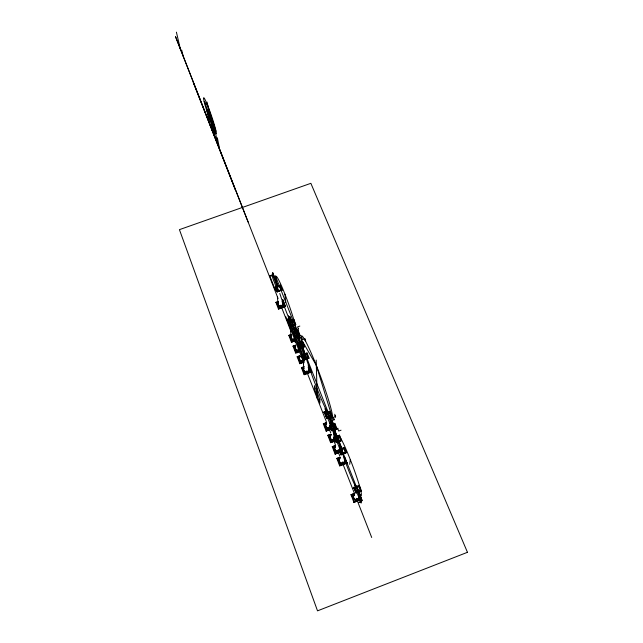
<?xml version="1.0" encoding="UTF-8"?>
<svg xmlns="http://www.w3.org/2000/svg" width="643" height="643" viewBox="0 0 643 643"><rect width="100%" height="100%" fill="white"/><g stroke="black" fill="none" stroke-linecap="round" stroke-linejoin="round"><path stroke-width="0.96" d="M324.836 413.441L330.116 411.351L332.166 416.68L326.885 418.657L324.836 413.441L330.116 411.351M324.972 408.586L326.057 411.287L323.252 412.332M325.27 409.462L325.953 411.841M325.294 412.083L325.736 412.195M325.8 412.219L325.953 411.874M331.539 429.05L326.105 431.083L331.539 428.889M330.84 428.535L326.443 430.191L330.84 428.447M326.62 409.816L342.478 449.907M326.829 410.355L342.197 449.996L342.237 449.505M326.885 418.657L324.836 413.32M327.126 418.191L325.382 413.682L329.867 412.01L331.619 416.511L327.126 418.191L331.619 416.511M330.526 434.242L327.801 435.424L330.518 434.403M331.201 434.523L328.557 435.6L331.201 434.612M329.546 425.441L334.85 423.343L336.916 428.72L331.611 430.706L329.546 425.441L334.85 423.343M330.205 421.776L331.579 425.176M336.08 440.608L330.623 442.665L336.088 440.463M335.381 440.021L330.968 441.677M331.611 430.706L329.546 425.328M331.836 422.877L331.925 420.056L335.469 429.066L335.349 431.791M332.166 416.68L326.885 418.537M334.971 445.607L332.23 446.789L334.963 445.76M335.654 445.896L333.002 446.973L335.654 445.977M337.824 428.19L337.792 428.728L335.445 429.604L331.901 420.618L334.239 419.742L334.264 419.18M334.601 424.067L330.1 425.682L331.852 430.231L336.369 428.471L334.601 424.002M334.199 437.296L339.52 435.182L341.61 440.6L336.281 442.609L334.199 437.296L339.52 435.182M334.746 414.253L335.517 417.026M340.557 452.005A2.315 2.275 39.6 0 0 344.479 452.744A2.315 2.275 39.6 0 0 343.105 448.999A2.315 2.275 39.6 0 0 340.557 452.005L335.083 454.087L341.819 451.362L342.936 454.215M340.75 451.185L335.429 453.194L340.75 451.105M336.916 428.72L331.619 430.593M336.281 442.609L334.199 437.184M336.522 442.119L334.754 437.537L339.271 435.841L341.047 440.423L336.522 442.062M339.56 457.326L336.803 458.499L339.544 457.47M340.251 457.615L337.575 458.7L340.243 457.695M338.99 449.513L341.095 454.882L346.456 452.752L344.343 447.399L338.99 449.513L341.095 454.882M339.737 452.294L341.441 452.158M339.681 465.87L347.027 462.96L339.681 465.87L336.811 458.363M341.61 440.6L336.289 442.497M346.264 462.542L340.026 464.977L346.264 462.542L344.158 457.165M341.337 454.384L345.886 452.608L341.337 454.384L339.552 449.762L344.093 448.05L345.886 452.672M341.497 452.254L342.615 453.588M349.696 464.334L350.29 459.568M354.687 493.253L350.965 494.788L354.663 493.374M354.47 493.92L351.761 495.022L354.454 493.993M352.975 488.214L359.027 485.907L360.868 490.641L356.254 492.401L354.422 487.659M353.746 488.005L354.968 487.724M356.021 492.916L353.875 487.314L356.021 492.916L361.462 490.762L356.037 492.827M354.703 484.195L355.86 487.081M355 485.087L355.74 487.756L355.008 487.748M356.584 485.947L362.162 500.712L356.809 486.518M361.366 499.41L353.915 502.36L361.366 499.41L335.413 433.446M356.254 492.401L360.868 490.641M359.268 485.344L353.859 487.402M358.585 502.545L361.487 501.395L358.778 494.459M359.115 502.344L361.253 501.693M360.619 499.37L361.253 501.653M335.662 416.56L333.331 417.428L334.239 419.742M326.017 422.893L323.308 423.906L326.017 422.732M326.692 423.094L324.056 424.075L326.692 422.998M341.055 430.183L338.716 431.059L337.792 428.728M304.067 366.831L301.414 367.812L304.059 366.631M303.842 367.185L302.13 367.933L304.412 373.784L310.456 371.55L308.479 366.43M310.448 371.445L304.412 373.784M311.188 371.871L304.099 374.684L311.196 372.064L308.487 364.999L311.196 372.064M295.643 345.299L293.007 346.264L295.627 345.098M295.418 345.741L293.714 346.368L295.41 345.629M299.646 348.184L304.018 346.489L299.646 348.184L297.99 343.892L302.363 342.293L304.026 346.577M299.389 348.458L304.557 346.714L299.397 348.61L297.444 343.515L302.596 341.626L304.557 346.714M299.373 350.748L295.957 352.123L299.381 350.869M299.156 351.528C289.511 353.988 302.805 353.385 298.304 349.27M299.791 355.9L297.146 356.873L299.775 355.7M307.081 352.991L301.921 355.032L307.081 352.991L309.05 358.119L303.874 360.024L288.08 319.86M299.574 356.359L297.862 356.986L299.566 356.246M306.848 353.65L302.451 355.266L304.123 359.59L308.519 357.974L306.848 353.73M306.132 358.103L304.276 358.786L304.115 358.376M303.874 360.024L309.05 358.119M303.552 361.414L300.12 362.789L303.56 361.527M304.211 361.864L299.807 363.689L304.227 362.065M290.901 325.913L295.241 324.241L290.901 325.913L289.27 321.693L293.618 320.11L295.25 324.329M290.636 326.162L295.772 324.458L290.652 326.322L288.731 321.307L293.843 319.45L295.772 324.458M299.831 326.073L297.564 326.901L298.416 329.055L296.15 329.883L299.453 338.258L301.728 337.43L301.671 336.707M293.12 332.479L298.248 330.606L300.193 335.662L295.057 337.535L293.12 332.479L298.248 330.606M299.67 335.525L298.014 331.274L293.658 332.865L295.306 337.117L299.662 335.437L295.306 337.117M291.44 334.561L288.811 335.517L290.54 334.665M291.215 334.987L289.511 335.614L291.199 334.866M295.041 337.382L300.193 335.662M295.137 339.946L291.737 341.32L295.153 340.067M295.796 340.404L291.432 342.221L295.812 340.613M305.73 341.103L304.854 338.773L302.588 339.6L301.728 337.43M285.388 306.285L278.475 309.026L285.412 306.51L282.824 299.759L285.412 306.51M289.655 318.012L290.114 317.071M291.601 321.178L289.736 321.572M289.688 323.734L290.523 323.429M277.398 291.52L281.682 289.864L277.398 291.52L275.815 287.397L280.099 285.854L281.698 289.969M277.149 291.906L282.181 289.913L277.149 291.906L275.276 287.011L280.316 285.187L282.205 290.081M278.523 301.559L275.927 302.499L278.491 301.326M278.29 301.953L276.603 302.564L278.274 301.824M284.656 305.851L278.773 308.126L284.672 305.988L282.478 300.305L284.672 305.988M275.292 287.18L280.316 285.187M289.487 321.347L288.538 321.026L289.76 320.576L289.31 319.41L289.543 320.423M304.018 358.344L303.078 358.087L304.324 357.629L304.862 359.935L289.84 321.685M303.962 356.736L303.488 356.568M325.262 412.05L323.767 412.203M289.366 319.571L288.876 319.362M272.294 276.136L270.253 275.751M288.852 319.33L286.834 319.41L289.551 318.422L288.538 315.858L289.414 319.619M303.456 356.527L301.454 356.761L304.195 355.683L305.304 359.437L304.01 356.777M277.053 288.249L276.562 288.008M276.546 287.984L275.019 287.895M304.557 357.018L304.967 357.829M272.825 276.289L273.171 276.948M301.712 339.954L316.324 365.401L332.053 416.825M334.014 429.251L333.998 429.219A2.09 2.058 23.1 0 1 333.404 429.307M335.333 416.351L335.525 416.921M305.168 339.97L305.425 340.621M335.067 415.474L335.341 416.158M305.015 339.986L304.854 338.773M359.284 485.248L361.446 490.85M275.389 275.839L296.664 329.803M299.172 338.668L330.936 419.316M290.186 317.819L304.477 354.132L304.436 353.457M331.941 424.629L330.534 421.044L331.941 424.79M335.405 433.599L336.828 437.216M339.874 444.956L341.666 449.513M344.479 456.659L347.011 463.097M359.027 493.647L361.342 499.523M335.421 434.957L336.112 436.718M340.943 448.999L339.898 446.33L340.935 449.079M358.794 494.395L360.602 498.992L354.277 501.468L351.769 494.957M277.197 287.019L278.347 290.845L277.109 288.297M308.158 365.706L310.456 371.55M330.888 423.52L331.571 425.264M335.421 435.046L336.112 436.806M344.503 458.146L346.255 462.614M289.519 320.15L289.728 320.994M275.276 287.011L277.125 291.737M301.905 354.888L303.866 359.871M275.501 290.499L269.755 275.839L272.423 274.882L273.404 277.366M285.83 316.838L302.483 359.349M280.983 305.071L281.947 307.772L281.216 305.907M294.076 338.475L294.936 340.935L294.285 339.263M302.475 359.911L303.343 362.387L302.676 360.691M306.775 370.882L307.651 373.374L306.976 371.654M328.838 427.201L329.73 429.725L329.023 427.933M333.371 438.759L334.264 441.291L333.548 439.482M337.84 450.164L338.732 452.712L338.017 450.888M342.446 461.923L343.346 464.479L342.623 462.647M356.664 498.301L357.629 500.937L356.64 498.413M298.505 350.041L299.172 351.737M175.611 36.908L278.097 298.521M281.755 307.852L290.893 331.193M294.55 340.525L295.282 342.397M302.957 362.001L303.689 363.866M307.346 373.197L326.363 421.744M328.927 428.278L330.751 432.948M333.307 439.482L335.501 445.077M338.427 452.551L339.89 456.281M342.815 463.748L354.518 493.623M356.712 499.225L371.702 537.492M193.27 82.529L235.346 189.966M276.586 302.435L278.773 308.126M289.495 335.493L291.737 341.32M293.698 346.255L295.957 352.123M297.846 356.873L300.12 362.789M324.056 423.986L326.443 430.191M328.557 435.512L330.96 441.765M333.002 446.893L335.429 453.194M337.583 458.62L340.026 464.977M275.895 302.266L278.475 309.026M288.787 335.308L291.432 342.221M292.991 346.063L295.643 353.023M297.13 356.672L299.807 363.689M301.398 367.611L304.099 374.684M323.308 423.745L326.105 431.083M327.801 435.263L330.623 442.665M332.238 446.636L335.083 454.087M350.982 494.668L353.915 502.36M342.912 462.799L343.097 463.499M338.29 451.016L338.475 451.716M302.853 360.594L303.062 361.35M289.463 318.936L289.583 319.418M175.555 36.659L248.11 221.972M176.407 32.15L180.41 49.286M181.704 50.041L183.07 55.941M207.07 102.06L213.661 133.768M217.342 137.755L219.48 148.316M272.351 276.185L272.793 276.297M274.521 287.992L280.099 285.854M277.471 284.769L272.672 272.568L277.406 285.355L277.31 284.544M277.953 289.109L277.599 288.763M284.921 294.14L285.773 302.186M288.731 321.307L293.843 319.45M289.374 318.703L288.836 316.798M289.27 321.693L293.618 320.11M289.889 321.797L289.454 317.505L304.139 354.848L304.396 358.738M289.913 316.565L304.621 353.746M277.398 296.937L277.736 300.643M295.547 329.337L295.611 330.076M296.407 332.865L296.093 329.144L299.397 337.535L299.678 341.184M297.444 343.515L302.596 341.626M298.36 328.316L298.416 329.055M298.858 337.736L298.915 338.459M304.396 358.521A2.218 2.138 -1.2 0 0 307.7 356.64A2.218 2.138 -1.2 0 0 304.372 354.815A2.218 2.138 -1.2 0 0 304.396 358.521L304.444 358.858M290.58 330.221L290.813 334.063M316.179 360.088L317.208 398.371M303.496 363.199L303.568 366.301M335.292 438.831A2.877 2.837 28.9 0 1 331.089 439.523A2.877 2.837 28.9 0 1 330.799 435.295M335.124 435.584A2.877 2.837 28.9 0 1 335.686 436.886M335.381 439.282A3.135 3.086 29 0 1 330.759 439.716A3.135 3.086 29 0 1 330.767 435.094M335.325 435.568A3.135 3.086 29 0 1 335.935 436.983M335.252 438.229A2.62 2.58 28.8 0 1 331.483 439.346A2.62 2.58 28.8 0 1 330.864 435.472M334.907 435.584A2.62 2.58 28.8 0 1 335.461 436.967M333.862 430.255A1439.074 77.53 72.8 0 1 333.813 439.587M340.71 447.938A32.271 2.725 69.3 0 1 341.875 440.471A32.271 2.725 69.3 0 1 358.095 481.326A32.271 2.725 69.3 0 1 358.191 491.999M355.587 486.807A32.271 2.725 69.3 0 1 343.129 455.397M277.76 286.682A29.658 2.459 70.1 0 1 279.528 281.626A29.658 2.459 70.1 0 1 293.843 319.74A29.658 2.459 70.1 0 1 293.192 327.777M290.146 321.203A29.658 2.459 70.1 0 1 279.809 293.425M330.856 427.089A2.861 2.813 20.4 0 1 326.652 428.013A2.861 2.813 20.4 0 1 326.282 423.761M330.164 423.608A2.861 2.813 20.4 0 1 331.145 425.328M330.84 427.724A3.119 3.07 20.4 0 1 326.242 428.15A3.119 3.07 20.4 0 1 326.258 423.568M330.156 423.415A3.119 3.07 20.4 0 1 331.394 425.433M330.711 426.663A2.596 2.564 20.3 0 1 326.957 427.772A2.596 2.564 20.3 0 1 326.347 423.93M330.14 423.785A2.596 2.564 20.3 0 1 330.92 425.409M327.287 427.941A2.604 2.564 20.3 0 1 326.363 423.914M329.433 416.969A1.889 1.857 15.9 0 1 328.911 417.162M329.642 416.953A2.082 2.042 15.9 0 1 328.822 417.267M339.874 450.068A2.893 2.853 37.6 0 1 335.638 451.008A2.893 2.853 37.6 0 1 335.252 446.676M339.721 447.142A2.893 2.853 37.6 0 1 340.179 449.103M339.866 450.695A3.159 3.111 37.7 0 1 335.14 451.048A3.159 3.111 37.7 0 1 335.397 446.33M339.793 446.949A3.159 3.111 37.7 0 1 340.452 449.047M339.512 447.158A2.636 2.596 37.5 0 1 338.982 450.622A2.636 2.596 37.5 0 1 335.453 450.365A2.636 2.596 37.5 0 1 335.341 446.853M339.737 449.65A2.636 2.596 37.5 0 1 334.89 449.489A2.636 2.596 37.5 0 1 334.931 447.496M338.99 440.76A1.913 1.889 31.4 0 1 338.58 440.977M339.174 440.776A2.106 2.074 31.3 0 1 338.515 441.106M335.935 439.844A2.106 2.074 31.3 0 1 335.847 439.555M344.335 458.885A2.918 2.869 45.4 0 1 343.708 462.775A2.918 2.869 45.4 0 1 339.777 462.357A2.918 2.869 45.4 0 1 339.85 458.419M344.262 458.507A3.183 3.127 45.4 0 1 344.029 462.96A3.183 3.127 45.4 0 1 339.576 462.655A3.183 3.127 45.4 0 1 339.809 458.202M344.31 459.231A2.652 2.612 45.3 0 1 343.434 462.526A2.652 2.612 45.3 0 1 340.034 462.116A2.652 2.612 45.3 0 1 339.85 458.692M343.876 452.961A1.929 1.897 39.7 0 1 343.643 453.106M343.997 453.018A2.122 2.09 39.6 0 1 343.748 453.186M303.801 360.506A2.773 2.685 -2.2 0 1 299.951 360.337A2.773 2.685 -2.2 0 1 300 356.608M303.809 360.996A3.03 2.926 -2.2 0 1 299.638 360.522A3.03 2.926 -2.2 0 1 300 356.471M303.882 359.895A2.524 2.435 -2.2 0 1 300.353 360.201A2.524 2.435 -2.2 0 1 299.984 356.809M302.234 346.866A1.833 1.76 -2.7 0 1 301.237 347.3M302.347 346.866A2.017 1.937 -2.7 0 1 301.318 347.333M299.325 346.473A2.017 1.937 -2.7 0 1 299.188 346.231M308.367 367.675A2.789 2.701 -0.6 0 1 308.351 371.268A2.789 2.701 -0.6 0 1 304.669 371.67A2.789 2.701 -0.6 0 1 303.817 368.182M308.254 367.394A3.038 2.95 -0.6 0 1 308.64 371.493A3.038 2.95 -0.6 0 1 304.42 371.959A3.038 2.95 -0.6 0 1 303.842 367.876M308.278 367.804A2.54 2.459 -0.6 0 1 308.11 370.971A2.54 2.459 -0.6 0 1 304.854 371.332A2.54 2.459 -0.6 0 1 303.946 368.278M305.722 358.681A1.849 1.784 -1.2 0 0 306.406 358.472A2.025 1.961 -1.2 0 1 305.795 358.722M299.308 350.073A2.765 2.66 -3.5 0 1 295.475 346.432M299.268 350.564A3.014 2.902 -3.5 0 1 295.402 346.312M299.316 349.583A2.516 2.419 -3.5 0 1 295.547 346.569M295.434 348.53A2.516 2.419 -3.5 0 1 295.499 346.681M297.725 335.943A1.833 1.752 -3.8 0 1 296.688 336.265A2.009 1.921 -3.8 0 0 297.765 335.984M294.791 335.059A2.009 1.921 -3.8 0 1 294.687 334.665M295.531 338.917A2.749 2.636 -4.5 0 1 291.633 338.949A2.749 2.636 -4.5 0 1 291.633 335.212M295.394 339.544A2.998 2.877 -4.5 0 1 291.263 339.078A2.998 2.877 -4.5 0 1 291.625 335.091M295.459 338.435A2.508 2.395 -4.6 0 1 291.962 338.732A2.508 2.395 -4.6 0 1 291.601 335.397M293.481 324.643A1.816 1.736 -4.8 0 0 293.747 324.361A2.001 1.905 -4.8 0 1 293.481 324.715M292.678 325.028A1.816 1.736 -4.8 0 1 291.874 325.028M292.846 325.02A2.001 1.905 -4.8 0 1 291.713 325.036M290.323 323.622A2.001 1.905 -4.8 0 1 290.282 323.075M282.655 302.234A2.717 2.572 -6.8 0 1 282.558 305.698A2.717 2.572 -6.8 0 1 278.909 305.98A2.717 2.572 -6.8 0 1 278.323 302.572M282.566 302.009A2.958 2.797 -6.8 0 1 282.944 305.859A2.958 2.797 -6.8 0 1 278.893 306.446A2.958 2.797 -6.8 0 1 278.138 302.652M281.915 301.76A2.476 2.339 -6.8 0 1 282.679 304.935A2.476 2.339 -6.8 0 1 279.327 305.779A2.476 2.339 -6.8 0 1 278.403 302.636M282.816 304.686A2.476 2.339 -6.8 0 1 278.25 304.573M279.946 290.323A1.792 1.688 -6.8 0 1 278.724 290.732M279.962 290.306A1.792 1.688 -6.8 0 1 278.789 290.732A1.977 1.857 -6.8 0 0 280.067 290.274M358.505 495.086A2.99 2.918 59 0 1 357.958 499.29A2.99 2.918 59 0 1 353.811 498.534A2.99 2.918 59 0 1 354.558 494.371M358.545 494.845A3.263 3.175 59.1 0 1 358.159 499.563A3.263 3.175 59.1 0 1 353.529 498.727A3.263 3.175 59.1 0 1 354.582 494.129M358.432 495.303A2.725 2.652 59 0 1 357.765 499.008A2.725 2.652 59 0 1 354.076 498.333A2.725 2.652 59 0 1 354.566 494.604M353.763 495.64A2.725 2.652 59 0 1 354.655 494.539M355.941 490.553A2.178 2.122 56.2 0 1 355.772 490.287M326.065 410.588L326.041 413.851L341.642 453.556L341.867 450.767L326.065 410.588M355.949 486.574L355.531 488.937L361.101 503.115L361.591 500.929L355.949 486.574M467.453 552.305L317.521 610.85L179.429 229.647L310.866 183.319L467.453 552.305M207.922 106.183L204.177 101.345L215.895 131.148L207.922 106.183M277.077 286.031L272.294 273.862L272.921 278.612L277.655 290.652L277.077 286.031M215.075 130.939L206.757 109.768L209.562 123.062L217.704 143.839L215.075 130.939M304.637 358.842L304.525 358.36L304.637 358.842M319.86 399.496L314.435 385.671L314.564 389.441L319.925 403.097L319.86 399.496M213.669 131.293L211.507 125.771L214.336 134.508L213.669 131.293M205.318 105.958A19.194 1.415 70.9 0 0 216.08 133.832A19.194 1.415 70.9 0 0 208.364 107.325A19.194 1.415 70.9 0 0 205.318 105.958M305.457 355.844A44.423 3.81 69.7 0 0 332.069 419.188A44.423 3.81 69.7 0 0 313.101 357.508A44.423 3.81 69.7 0 0 305.457 355.844M331.394 428.463A2.283 2.25 23.1 0 0 335.316 428.077A2.283 2.25 23.1 0 0 332.978 424.902A2.283 2.25 23.1 0 0 331.394 428.463M326.773 416.56A2.275 2.226 15.8 0 0 330.639 415.9A2.275 2.226 15.8 0 0 328.091 412.935A2.275 2.226 15.8 0 0 326.773 416.56M335.879 440.061A2.299 2.267 31.3 0 0 339.842 440.23A2.299 2.267 31.3 0 0 337.969 436.742A2.299 2.267 31.3 0 0 335.879 440.061M299.919 347.124A2.202 2.114 -2.7 0 0 303.215 345.259A2.202 2.114 -2.7 0 0 299.895 343.45A2.202 2.114 -2.7 0 0 299.919 347.124M295.571 336.064A2.194 2.098 -3.8 0 0 298.858 334.215A2.194 2.098 -3.8 0 0 295.563 332.431A2.194 2.098 -3.8 0 0 295.571 336.064M291.311 324.94A2.186 2.082 -4.8 0 0 294.446 322.89A2.186 2.082 -4.8 0 0 291.038 321.339A2.186 2.082 -4.8 0 0 291.311 324.94M277.808 290.564A2.154 2.025 -6.8 0 0 280.903 288.562A2.154 2.025 -6.8 0 0 277.559 287.067A2.154 2.025 -6.8 0 0 277.808 290.564M355.306 489.291A2.379 2.315 56.2 0 0 358.947 491.156A2.379 2.315 56.2 0 0 358.657 487.081A2.379 2.315 56.2 0 0 355.306 489.291"/></g></svg>
